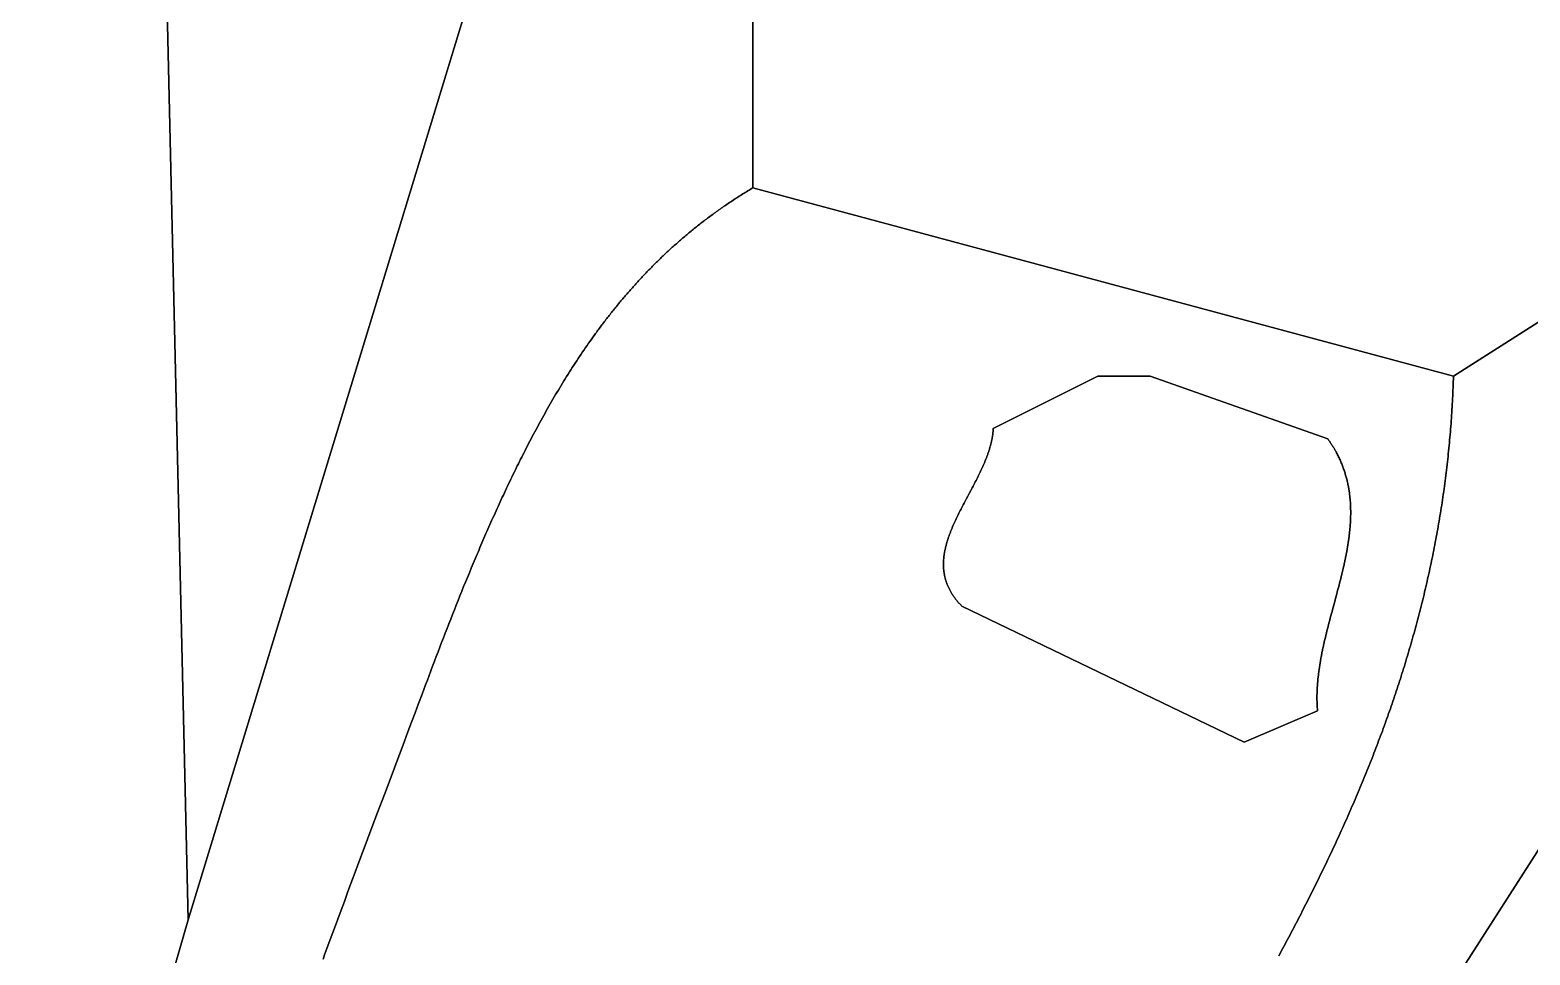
# Model space of a CAD drawing. Header units: millimetres. Extents: x -97041 to 275168, y -12500 to 263793.
# Drawn here: x 82170 to 124307, y 172291 to 198276 of the extents above; entities that cross this region are included whole.
import ezdxf

# ---------------------------------------------------------------- set-up
doc = ezdxf.new("R2010")
doc.units = ezdxf.units.MM
doc.layers.add('CLOSED_AREAS', color=7, linetype='Continuous')
doc.layers.add('REGION_HOLES', color=7, linetype='Continuous')

msp = doc.modelspace()

# ---------------------------------------------------------------- linework, layer by layer
at = {"layer": 'CLOSED_AREAS'}
for points in [[(97186.012, 207941.175), (86610.058, 173275.548), (82790.964, 160055.605)], [(90401.782, 172173.785), (90447.412, 172298.86), (90493.117, 172423.912), (90538.894, 172548.944), (90630.659, 172798.952), (90722.69, 173048.893), (90814.974, 173298.777), (90907.493, 173548.616), (91000.234, 173798.42), (91093.179, 174048.199), (91186.315, 174297.963), (91279.624, 174547.724), (91373.093, 174797.491), (91466.705, 175047.276), (91560.444, 175297.087), (91654.296, 175546.937), (91748.245, 175796.836), (91936.372, 176296.82), (92124.7, 176797.124), (92313.107, 177297.831), (92407.301, 177548.362), (92501.468, 177799.025), (92595.592, 178049.831), (92689.658, 178300.791), (92788.254, 178564.176), (92886.831, 178827.699), (92985.451, 179091.319), (93084.176, 179354.994), (93183.068, 179618.682), (93282.19, 179882.342), (93331.855, 180014.148), (93381.602, 180145.931), (93431.436, 180277.687), (93481.367, 180409.409), (93531.401, 180541.093), (93581.546, 180672.733), (93631.811, 180804.325), (93682.203, 180935.862), (93732.729, 181067.34), (93783.398, 181198.754), (93834.217, 181330.098), (93885.194, 181461.368), (93936.337, 181592.557), (93987.652, 181723.661), (94039.149, 181854.674), (94090.835, 181985.592), (94142.718, 182116.408), (94194.805, 182247.119), (94247.104, 182377.718), (94299.622, 182508.201), (94352.369, 182638.562), (94405.35, 182768.796), (94458.575, 182898.897), (94512.051, 183028.862), (94565.785, 183158.683), (94592.751, 183223.539), (94619.785, 183288.357), (94646.888, 183353.137), (94674.06, 183417.878), (94701.302, 183482.579), (94728.616, 183547.24), (94756.002, 183611.861), (94783.462, 183676.439), (94810.995, 183740.976), (94838.605, 183805.47), (94866.29, 183869.92), (94894.053, 183934.326), (94921.893, 183998.688), (94949.813, 184063.004), (94977.813, 184127.274), (95005.895, 184191.497), (95034.058, 184255.673), (95062.304, 184319.8), (95090.634, 184383.879), (95119.05, 184447.909), (95147.551, 184511.889), (95176.139, 184575.818), (95204.815, 184639.696), (95233.579, 184703.521), (95262.434, 184767.295), (95291.379, 184831.015), (95320.416, 184894.681), (95349.546, 184958.292), (95378.77, 185021.849), (95408.088, 185085.349), (95437.501, 185148.793), (95467.012, 185212.18), (95496.619, 185275.509), (95526.326, 185338.78), (95556.131, 185401.991), (95586.038, 185465.143), (95616.045, 185528.234), (95646.155, 185591.264), (95676.369, 185654.233), (95706.686, 185717.139), (95737.109, 185779.982), (95767.639, 185842.762), (95798.275, 185905.477), (95829.02, 185968.127), (95859.874, 186030.711), (95890.838, 186093.23), (95921.913, 186155.681), (95953.1, 186218.065), (95984.4, 186280.38), (96015.814, 186342.627), (96047.343, 186404.804), (96078.988, 186466.911), (96110.75, 186528.947), (96142.63, 186590.912), (96177.045, 186657.466), (96211.601, 186723.936), (96246.298, 186790.319), (96281.14, 186856.613), (96316.129, 186922.817), (96351.266, 186988.93), (96386.555, 187054.948), (96421.997, 187120.871), (96457.596, 187186.698), (96493.352, 187252.426), (96529.27, 187318.053), (96565.35, 187383.578), (96601.595, 187449), (96638.008, 187514.316), (96674.591, 187579.525), (96711.346, 187644.625), (96748.275, 187709.614), (96785.381, 187774.492), (96822.666, 187839.255), (96860.133, 187903.903), (96897.783, 187968.434), (96935.62, 188032.845), (96973.645, 188097.136), (97011.86, 188161.305), (97050.269, 188225.349), (97088.872, 188289.268), (97127.674, 188353.059), (97166.675, 188416.721), (97205.878, 188480.252), (97245.287, 188543.651), (97284.902, 188606.915), (97324.726, 188670.044), (97364.761, 188733.035), (97405.011, 188795.886), (97445.477, 188858.597), (97486.161, 188921.165), (97527.066, 188983.588), (97568.194, 189045.866), (97609.547, 189107.995), (97651.128, 189169.975), (97692.939, 189231.804), (97734.983, 189293.48), (97777.261, 189355.002), (97819.776, 189416.367), (97862.531, 189477.574), (97905.527, 189538.622), (97948.766, 189599.508), (97992.253, 189660.232), (98035.987, 189720.79), (98057.949, 189751.007), (98079.973, 189781.183), (98102.061, 189811.316), (98124.212, 189841.407), (98146.427, 189871.455), (98168.706, 189901.461), (98191.05, 189931.424), (98213.458, 189961.344), (98235.932, 189991.22), (98258.47, 190021.053), (98281.075, 190050.843), (98303.745, 190080.588), (98326.482, 190110.289), (98349.285, 190139.946), (98372.154, 190169.558), (98395.091, 190199.126), (98418.095, 190228.649), (98441.167, 190258.126), (98464.307, 190287.558), (98487.515, 190316.944), (98510.791, 190346.285), (98534.136, 190375.579), (98557.551, 190404.827), (98581.034, 190434.029), (98604.588, 190463.184), (98628.211, 190492.292), (98651.904, 190521.353), (98675.668, 190550.367), (98699.503, 190579.333), (98723.409, 190608.251), (98747.387, 190637.122), (98771.436, 190665.944), (98795.557, 190694.718), (98819.75, 190723.443), (98844.016, 190752.12), (98868.355, 190780.747), (98892.767, 190809.326), (98917.252, 190837.854), (98941.811, 190866.334), (98966.444, 190894.763), (98991.151, 190923.142), (99015.933, 190951.471), (99040.79, 190979.75), (99065.722, 191007.977), (99090.729, 191036.154), (99115.812, 191064.28), (99140.971, 191092.354), (99166.207, 191120.377), (99191.519, 191148.348), (99216.908, 191176.267), (99242.374, 191204.134), (99267.917, 191231.949), (99293.539, 191259.711), (99319.238, 191287.42), (99345.016, 191315.076), (99370.872, 191342.679), (99396.808, 191370.228), (99422.822, 191397.724), (99448.916, 191425.165), (99475.09, 191452.553), (99501.344, 191479.886), (99527.678, 191507.165), (99554.093, 191534.389), (99580.589, 191561.559), (99607.166, 191588.673), (99633.825, 191615.731), (99660.565, 191642.734), (99687.388, 191669.682), (99714.293, 191696.573), (99741.281, 191723.408), (99768.351, 191750.187), (99795.505, 191776.909), (99822.743, 191803.574), (99850.064, 191830.182), (99877.469, 191856.733), (99904.959, 191883.226), (99932.534, 191909.662), (99960.193, 191936.04), (99987.938, 191962.359), (100015.769, 191988.621), (100043.685, 192014.824), (100071.688, 192040.968), (100099.776, 192067.053), (100127.952, 192093.079), (100156.215, 192119.045), (100184.565, 192144.952), (100213.002, 192170.799), (100241.528, 192196.586), (100270.142, 192222.313), (100298.844, 192247.98), (100327.635, 192273.585), (100356.515, 192299.13), (100385.484, 192324.614), (100414.543, 192350.037), (100443.692, 192375.398), (100472.931, 192400.697), (100502.26, 192425.934), (100531.681, 192451.109), (100561.192, 192476.222), (100590.795, 192501.273), (100620.489, 192526.26), (100650.276, 192551.185), (100680.154, 192576.046), (100710.126, 192600.844), (100740.19, 192625.578), (100770.347, 192650.249), (100800.597, 192674.855), (100830.941, 192699.398), (100861.379, 192723.875), (100891.912, 192748.288), (100922.539, 192772.636), (100953.26, 192796.92), (100984.077, 192821.137), (101014.99, 192845.29), (101045.998, 192869.376), (101077.102, 192893.397), (101108.302, 192917.351), (101139.599, 192941.239), (101170.993, 192965.06), (101202.484, 192988.815), (101234.072, 193012.503), (101265.758, 193036.123), (101297.542, 193059.676), (101329.425, 193083.161), (101361.406, 193106.579), (101393.486, 193129.928), (101425.665, 193153.209), (101457.943, 193176.422), (101490.322, 193199.566), (101522.8, 193222.641), (101555.379, 193245.647), (101588.058, 193268.583), (101620.838, 193291.45), (101653.72, 193314.247), (101686.703, 193336.975), (101719.787, 193359.632), (101752.974, 193382.218), (101786.263, 193404.734), (101819.655, 193427.18), (101853.15, 193449.554), (101886.748, 193471.857), (101920.45, 193494.088), (101954.255, 193516.248), (101988.164, 193538.336), (102022.178, 193560.352), (102056.297, 193582.296), (102090.52, 193604.167), (102124.849, 193625.965), (102159.283, 193647.691), (102193.823, 193669.343), (102228.47, 193690.922), (102263.222, 193712.427), (102298.082, 193733.859), (102333.048, 193755.216), (102368.122, 193776.5), (102403.303, 193797.709), (102438.592, 193818.843), (102473.989, 193839.903), (102473.989, 207647.398)], [(102473.989, 207647.398), (102473.989, 193839.903), (122157.015, 188551.926), (135083.181, 196777.668)], [(82790.964, 160055.605), (86610.058, 173275.548), (86022.505, 198834.103), (66927.033, 203240.751), (58701.291, 196483.891)], [(135083.181, 196777.668), (122157.015, 188551.926), (122154.649, 188472.939), (122152.072, 188394.04), (122149.285, 188315.228), (122146.287, 188236.503), (122143.079, 188157.865), (122139.662, 188079.314), (122136.036, 188000.849), (122132.203, 187922.47), (122128.162, 187844.177), (122123.914, 187765.97), (122119.46, 187687.848), (122114.8, 187609.812), (122109.936, 187531.86), (122104.867, 187453.993), (122099.594, 187376.211), (122094.118, 187298.513), (122088.439, 187220.898), (122082.558, 187143.368), (122076.475, 187065.921), (122070.191, 186988.557), (122063.707, 186911.276), (122057.024, 186834.078), (122050.141, 186756.962), (122043.059, 186679.929), (122035.78, 186602.977), (122028.303, 186526.108), (122020.629, 186449.32), (122012.759, 186372.613), (122004.693, 186295.988), (121996.432, 186219.443), (121987.977, 186142.978), (121979.327, 186066.595), (121970.484, 185990.291), (121961.449, 185914.067), (121952.221, 185837.922), (121942.802, 185761.857), (121933.192, 185685.871), (121923.391, 185609.964), (121913.401, 185534.136), (121903.221, 185458.386), (121892.853, 185382.714), (121882.296, 185307.12), (121871.552, 185231.604), (121860.621, 185156.165), (121849.504, 185080.803), (121838.201, 185005.518), (121826.713, 184930.31), (121815.04, 184855.179), (121803.184, 184780.123), (121791.144, 184705.144), (121778.921, 184630.24), (121766.516, 184555.412), (121753.929, 184480.659), (121741.161, 184405.981), (121728.213, 184331.377), (121715.085, 184256.849), (121701.777, 184182.394), (121688.291, 184108.014), (121674.627, 184033.707), (121660.785, 183959.474), (121646.766, 183885.314), (121632.571, 183811.227), (121618.2, 183737.213), (121603.654, 183663.272), (121588.933, 183589.403), (121574.038, 183515.606), (121558.97, 183441.881), (121543.729, 183368.227), (121528.315, 183294.645), (121512.73, 183221.134), (121496.974, 183147.694), (121481.047, 183074.324), (121464.95, 183001.025), (121448.684, 182927.796), (121432.249, 182854.637), (121415.646, 182781.548), (121398.876, 182708.528), (121381.938, 182635.577), (121364.834, 182562.695), (121347.564, 182489.882), (121330.129, 182417.137), (121312.529, 182344.461), (121294.765, 182271.852), (121276.838, 182199.311), (121258.747, 182126.838), (121240.495, 182054.432), (121222.08, 181982.093), (121203.505, 181909.82), (121184.768, 181837.615), (121165.872, 181765.475), (121146.817, 181693.402), (121127.602, 181621.394), (121108.23, 181549.452), (121088.699, 181477.575), (121069.012, 181405.763), (121049.168, 181334.016), (121029.168, 181262.333), (121009.013, 181190.715), (120988.703, 181119.161), (120968.24, 181047.671), (120947.622, 180976.244), (120926.852, 180904.881), (120905.929, 180833.581), (120884.854, 180762.344), (120863.628, 180691.169), (120842.252, 180620.057), (120820.725, 180549.007), (120799.049, 180478.019), (120777.225, 180407.093), (120755.251, 180336.228), (120733.131, 180265.424), (120710.863, 180194.681), (120688.448, 180123.999), (120665.888, 180053.377), (120643.182, 179982.815), (120620.331, 179912.314), (120597.336, 179841.872), (120574.198, 179771.489), (120550.917, 179701.166), (120527.493, 179630.902), (120503.927, 179560.697), (120480.22, 179490.55), (120456.372, 179420.461), (120432.385, 179350.431), (120408.257, 179280.458), (120383.991, 179210.543), (120359.587, 179140.685), (120335.044, 179070.884), (120310.365, 179001.14), (120285.549, 178931.452), (120260.597, 178861.821), (120235.509, 178792.246), (120210.287, 178722.727), (120184.93, 178653.263), (120159.44, 178583.855), (120133.817, 178514.502), (120108.061, 178445.204), (120082.173, 178375.96), (120056.154, 178306.771), (120030.005, 178237.636), (120003.725, 178168.555), (119977.315, 178099.528), (119950.777, 178030.554), (119924.11, 177961.633), (119897.315, 177892.765), (119870.393, 177823.95), (119843.345, 177755.187), (119816.17, 177686.476), (119788.87, 177617.818), (119761.445, 177549.211), (119733.896, 177480.656), (119706.223, 177412.151), (119678.427, 177343.698), (119650.509, 177275.296), (119622.468, 177206.944), (119594.306, 177138.643), (119566.023, 177070.391), (119537.62, 177002.189), (119509.098, 176934.037), (119480.456, 176865.934), (119451.696, 176797.88), (119422.818, 176729.875), (119393.823, 176661.919), (119364.711, 176594.011), (119335.483, 176526.151), (119306.14, 176458.339), (119276.682, 176390.574), (119247.109, 176322.857), (119217.422, 176255.187), (119187.622, 176187.564), (119157.71, 176119.987), (119127.686, 176052.457), (119097.55, 175984.973), (119067.303, 175917.535), (119036.947, 175850.143), (119006.48, 175782.796), (118975.905, 175715.494), (118945.22, 175648.237), (118914.428, 175581.025), (118883.529, 175513.857), (118852.523, 175446.734), (118821.411, 175379.654), (118790.193, 175312.619), (118758.87, 175245.626), (118727.443, 175178.677), (118695.912, 175111.771), (118664.277, 175044.908), (118632.541, 174978.087), (118600.702, 174911.309), (118568.761, 174844.572), (118536.72, 174777.878), (118504.578, 174711.225), (118472.337, 174644.613), (118439.996, 174578.042), (118407.557, 174511.512), (118375.02, 174445.023), (118342.386, 174378.574), (118309.654, 174312.165), (118276.827, 174245.796), (118243.904, 174179.467), (118210.886, 174113.177), (118177.773, 174046.926), (118144.567, 173980.714), (118111.267, 173914.54), (118077.874, 173848.405), (118044.39, 173782.308), (118010.814, 173716.249), (117977.147, 173650.228), (117943.389, 173584.244), (117909.542, 173518.298), (117875.606, 173452.388), (117841.581, 173386.515), (117807.468, 173320.678), (117773.268, 173254.878), (117738.98, 173189.114), (117704.607, 173123.385), (117670.148, 173057.692), (117635.603, 172992.034), (117600.974, 172926.411), (117566.262, 172860.823), (117531.466, 172795.269), (117496.587, 172729.75), (117461.626, 172664.265), (117426.583, 172598.813), (117391.46, 172533.395), (117356.256, 172468.011), (117320.972, 172402.659), (117285.609, 172337.34), (117250.167, 172272.054)], [(117250.167, 172272.054), (117285.609, 172337.34), (117320.972, 172402.659), (117356.256, 172468.011), (117391.46, 172533.395), (117426.583, 172598.813), (117461.626, 172664.265), (117496.587, 172729.75), (117531.466, 172795.269), (117566.262, 172860.823), (117600.974, 172926.411), (117635.603, 172992.034), (117670.148, 173057.692), (117704.607, 173123.385), (117738.98, 173189.114), (117773.268, 173254.878), (117807.468, 173320.678), (117841.581, 173386.515), (117875.606, 173452.388), (117909.542, 173518.298), (117943.389, 173584.244), (117977.147, 173650.228), (118010.814, 173716.249), (118044.39, 173782.308), (118077.874, 173848.405), (118111.267, 173914.54), (118144.567, 173980.714), (118177.773, 174046.926), (118210.886, 174113.177), (118243.904, 174179.467), (118276.827, 174245.796), (118309.654, 174312.165), (118342.386, 174378.574), (118375.02, 174445.023), (118407.557, 174511.512), (118439.996, 174578.042), (118472.337, 174644.613), (118504.578, 174711.225), (118536.72, 174777.878), (118568.761, 174844.572), (118600.702, 174911.309), (118632.541, 174978.087), (118664.277, 175044.908), (118695.912, 175111.771), (118727.443, 175178.677), (118758.87, 175245.626), (118790.193, 175312.619), (118821.411, 175379.654), (118852.523, 175446.734), (118883.529, 175513.857), (118914.428, 175581.025), (118945.22, 175648.237), (118975.905, 175715.494), (119006.48, 175782.796), (119036.947, 175850.143), (119067.303, 175917.535), (119097.55, 175984.973), (119127.686, 176052.457), (119157.71, 176119.987), (119187.622, 176187.564), (119217.422, 176255.187), (119247.109, 176322.857), (119276.682, 176390.574), (119306.14, 176458.339), (119335.483, 176526.151), (119364.711, 176594.011), (119393.823, 176661.919), (119422.818, 176729.875), (119451.696, 176797.88), (119480.456, 176865.934), (119509.098, 176934.037), (119537.62, 177002.189), (119566.023, 177070.391), (119594.306, 177138.643), (119622.468, 177206.944), (119650.509, 177275.296), (119678.427, 177343.698), (119706.223, 177412.151), (119733.896, 177480.656), (119761.445, 177549.211), (119788.87, 177617.818), (119816.17, 177686.476), (119843.345, 177755.187), (119870.393, 177823.95), (119897.315, 177892.765), (119924.11, 177961.633), (119950.777, 178030.554), (119977.315, 178099.528), (120003.725, 178168.555), (120030.005, 178237.636), (120056.154, 178306.771), (120082.173, 178375.96), (120108.061, 178445.204), (120133.817, 178514.502), (120159.44, 178583.855), (120184.93, 178653.263), (120210.287, 178722.727), (120235.509, 178792.246), (120260.597, 178861.821), (120285.549, 178931.452), (120310.365, 179001.14), (120335.044, 179070.884), (120359.587, 179140.685), (120383.991, 179210.543), (120408.257, 179280.458), (120432.385, 179350.431), (120456.372, 179420.461), (120480.22, 179490.55), (120503.927, 179560.697), (120527.493, 179630.902), (120550.917, 179701.166), (120574.198, 179771.489), (120597.336, 179841.872), (120620.331, 179912.314), (120643.182, 179982.815), (120665.888, 180053.377), (120688.448, 180123.999), (120710.863, 180194.681), (120733.131, 180265.424), (120755.251, 180336.228), (120777.225, 180407.093), (120799.049, 180478.019), (120820.725, 180549.007), (120842.252, 180620.057), (120863.628, 180691.169), (120884.854, 180762.344), (120905.929, 180833.581), (120926.852, 180904.881), (120947.622, 180976.244), (120968.24, 181047.671), (120988.703, 181119.161), (121009.013, 181190.715), (121029.168, 181262.333), (121049.168, 181334.016), (121069.012, 181405.763), (121088.699, 181477.575), (121108.23, 181549.452), (121127.602, 181621.394), (121146.817, 181693.402), (121165.872, 181765.475), (121184.768, 181837.615), (121203.505, 181909.82), (121222.08, 181982.093), (121240.495, 182054.432), (121258.747, 182126.838), (121276.838, 182199.311), (121294.765, 182271.852), (121312.529, 182344.461), (121330.129, 182417.137), (121347.564, 182489.882), (121364.834, 182562.695), (121381.938, 182635.577), (121398.876, 182708.528), (121415.646, 182781.548), (121432.249, 182854.637), (121448.684, 182927.796), (121464.95, 183001.025), (121481.047, 183074.324), (121496.974, 183147.694), (121512.73, 183221.134), (121528.315, 183294.645), (121543.729, 183368.227), (121558.97, 183441.881), (121574.038, 183515.606), (121588.933, 183589.403), (121603.654, 183663.272), (121618.2, 183737.213), (121632.571, 183811.227), (121646.766, 183885.314), (121660.785, 183959.474), (121674.627, 184033.707), (121688.291, 184108.014), (121701.777, 184182.394), (121715.085, 184256.849), (121728.213, 184331.377), (121741.161, 184405.981), (121753.929, 184480.659), (121766.516, 184555.412), (121778.921, 184630.24), (121791.144, 184705.144), (121803.184, 184780.123), (121815.04, 184855.179), (121826.713, 184930.31), (121838.201, 185005.518), (121849.504, 185080.803), (121860.621, 185156.165), (121871.552, 185231.604), (121882.296, 185307.12), (121892.853, 185382.714), (121903.221, 185458.386), (121913.401, 185534.136), (121923.391, 185609.964), (121933.192, 185685.871), (121942.802, 185761.857), (121952.221, 185837.922), (121961.449, 185914.067), (121970.484, 185990.291), (121979.327, 186066.595), (121987.977, 186142.978), (121996.432, 186219.443), (122004.693, 186295.988), (122012.759, 186372.613), (122020.629, 186449.32), (122028.303, 186526.108), (122035.78, 186602.977), (122043.059, 186679.929), (122050.141, 186756.962), (122057.024, 186834.078), (122063.707, 186911.276), (122070.191, 186988.557), (122076.475, 187065.921), (122082.558, 187143.368), (122088.439, 187220.898), (122094.118, 187298.513), (122099.594, 187376.211), (122104.867, 187453.993), (122109.936, 187531.86), (122114.8, 187609.812), (122119.46, 187687.848), (122123.914, 187765.97), (122128.162, 187844.177), (122132.203, 187922.47), (122136.036, 188000.849), (122139.662, 188079.314), (122143.079, 188157.865), (122146.287, 188236.503), (122149.285, 188315.228), (122152.072, 188394.04), (122154.649, 188472.939), (122157.015, 188551.926), (102473.989, 193839.903), (102438.592, 193818.843), (102403.303, 193797.709), (102368.122, 193776.5), (102333.048, 193755.216), (102298.082, 193733.859), (102263.222, 193712.427), (102228.47, 193690.922), (102193.823, 193669.343), (102159.283, 193647.691), (102124.849, 193625.965), (102090.52, 193604.167), (102056.297, 193582.296), (102022.178, 193560.352), (101988.164, 193538.336), (101954.255, 193516.248), (101920.45, 193494.088), (101886.748, 193471.857), (101853.15, 193449.554), (101819.655, 193427.18), (101786.263, 193404.734), (101752.974, 193382.218), (101719.787, 193359.632), (101686.703, 193336.975), (101653.72, 193314.247), (101620.838, 193291.45), (101588.058, 193268.583), (101555.379, 193245.647), (101522.8, 193222.641), (101490.322, 193199.566), (101457.943, 193176.422), (101425.665, 193153.209), (101393.486, 193129.928), (101361.406, 193106.579), (101329.425, 193083.161), (101297.542, 193059.676), (101265.758, 193036.123), (101234.072, 193012.503), (101202.484, 192988.815), (101170.993, 192965.06), (101139.599, 192941.239), (101108.302, 192917.351), (101077.102, 192893.397), (101045.998, 192869.376), (101014.99, 192845.29), (100984.077, 192821.137), (100953.26, 192796.92), (100922.539, 192772.636), (100891.912, 192748.288), (100861.379, 192723.875), (100830.941, 192699.398), (100800.597, 192674.855), (100770.347, 192650.249), (100740.19, 192625.578), (100710.126, 192600.844), (100680.154, 192576.046), (100650.276, 192551.185), (100620.489, 192526.26), (100590.795, 192501.273), (100561.192, 192476.222), (100531.681, 192451.109), (100502.26, 192425.934), (100472.931, 192400.697), (100443.692, 192375.398), (100414.543, 192350.037), (100385.484, 192324.614), (100356.515, 192299.13), (100327.635, 192273.585), (100298.844, 192247.98), (100270.142, 192222.313), (100241.528, 192196.586), (100213.002, 192170.799), (100184.565, 192144.952), (100156.215, 192119.045), (100127.952, 192093.079), (100099.776, 192067.053), (100071.688, 192040.968), (100043.685, 192014.824), (100015.769, 191988.621), (99987.938, 191962.359), (99960.193, 191936.04), (99932.534, 191909.662), (99904.959, 191883.226), (99877.469, 191856.733), (99850.064, 191830.182), (99822.743, 191803.574), (99795.505, 191776.909), (99768.351, 191750.187), (99741.281, 191723.408), (99714.293, 191696.573), (99687.388, 191669.682), (99660.565, 191642.734), (99633.825, 191615.731), (99607.166, 191588.673), (99580.589, 191561.559), (99554.093, 191534.389), (99527.678, 191507.165), (99501.344, 191479.886), (99475.09, 191452.553), (99448.916, 191425.165), (99422.822, 191397.724), (99396.808, 191370.228), (99370.872, 191342.679), (99345.016, 191315.076), (99319.238, 191287.42), (99293.539, 191259.711), (99267.917, 191231.949), (99242.374, 191204.134), (99216.908, 191176.267), (99191.519, 191148.348), (99166.207, 191120.377), (99140.971, 191092.354), (99115.812, 191064.28), (99090.729, 191036.154), (99065.722, 191007.977), (99040.79, 190979.75), (99015.933, 190951.471), (98991.151, 190923.142), (98966.444, 190894.763), (98941.811, 190866.334), (98917.252, 190837.854), (98892.767, 190809.326), (98868.355, 190780.747), (98844.016, 190752.12), (98819.75, 190723.443), (98795.557, 190694.718), (98771.436, 190665.944), (98747.387, 190637.122), (98723.409, 190608.251), (98699.503, 190579.333), (98675.668, 190550.367), (98651.904, 190521.353), (98628.211, 190492.292), (98604.588, 190463.184), (98581.034, 190434.029), (98557.551, 190404.827), (98534.136, 190375.579), (98510.791, 190346.285), (98487.515, 190316.944), (98464.307, 190287.558), (98441.167, 190258.126), (98418.095, 190228.649), (98395.091, 190199.126), (98372.154, 190169.558), (98349.285, 190139.946), (98326.482, 190110.289), (98303.745, 190080.588), (98281.075, 190050.843), (98258.47, 190021.053), (98235.932, 189991.22), (98213.458, 189961.344), (98191.05, 189931.424), (98168.706, 189901.461), (98146.427, 189871.455), (98124.212, 189841.407), (98102.061, 189811.316), (98079.973, 189781.183), (98057.949, 189751.007), (98035.987, 189720.79), (97992.253, 189660.232), (97948.766, 189599.508), (97905.527, 189538.622), (97862.531, 189477.574), (97819.776, 189416.367), (97777.261, 189355.002), (97734.983, 189293.48), (97692.939, 189231.804), (97651.128, 189169.975), (97609.547, 189107.995), (97568.194, 189045.866), (97527.066, 188983.588), (97486.161, 188921.165), (97445.477, 188858.597), (97405.011, 188795.886), (97364.761, 188733.035), (97324.726, 188670.044), (97284.902, 188606.915), (97245.287, 188543.651), (97205.878, 188480.252), (97166.675, 188416.721), (97127.674, 188353.059), (97088.872, 188289.268), (97050.269, 188225.349), (97011.86, 188161.305), (96973.645, 188097.136), (96935.62, 188032.845), (96897.783, 187968.434), (96860.133, 187903.903), (96822.666, 187839.255), (96785.381, 187774.492), (96748.275, 187709.614), (96711.346, 187644.625), (96674.591, 187579.525), (96638.008, 187514.316), (96601.595, 187449), (96565.35, 187383.578), (96529.27, 187318.053), (96493.352, 187252.426), (96457.596, 187186.698), (96421.997, 187120.871), (96386.555, 187054.948), (96351.266, 186988.93), (96316.129, 186922.817), (96281.14, 186856.613), (96246.298, 186790.319), (96211.601, 186723.936), (96177.045, 186657.466), (96142.63, 186590.912), (96110.75, 186528.947), (96078.988, 186466.911), (96047.343, 186404.804), (96015.814, 186342.627), (95984.4, 186280.38), (95953.1, 186218.065), (95921.913, 186155.681), (95890.838, 186093.23), (95859.874, 186030.711), (95829.02, 185968.127), (95798.275, 185905.477), (95767.639, 185842.762), (95737.109, 185779.982), (95706.686, 185717.139), (95676.369, 185654.233), (95646.155, 185591.264), (95616.045, 185528.234), (95586.038, 185465.143), (95556.131, 185401.991), (95526.326, 185338.78), (95496.619, 185275.509), (95467.012, 185212.18), (95437.501, 185148.793), (95408.088, 185085.349), (95378.77, 185021.849), (95349.546, 184958.292), (95320.416, 184894.681), (95291.379, 184831.015), (95262.434, 184767.295), (95233.579, 184703.521), (95204.815, 184639.696), (95176.139, 184575.818), (95147.551, 184511.889), (95119.05, 184447.909), (95090.634, 184383.879), (95062.304, 184319.8), (95034.058, 184255.673), (95005.895, 184191.497), (94977.813, 184127.274), (94949.813, 184063.004), (94921.893, 183998.688), (94894.053, 183934.326), (94866.29, 183869.92), (94838.605, 183805.47), (94810.995, 183740.976), (94783.462, 183676.439), (94756.002, 183611.861), (94728.616, 183547.24), (94701.302, 183482.579), (94674.06, 183417.878), (94646.888, 183353.137), (94619.785, 183288.357), (94592.751, 183223.539), (94565.785, 183158.683), (94512.051, 183028.862), (94458.575, 182898.897), (94405.35, 182768.796), (94352.369, 182638.562), (94299.622, 182508.201), (94247.104, 182377.718), (94194.805, 182247.119), (94142.718, 182116.408), (94090.835, 181985.592), (94039.149, 181854.674), (93987.652, 181723.661), (93936.337, 181592.557), (93885.194, 181461.368), (93834.217, 181330.098), (93783.398, 181198.754), (93732.729, 181067.34), (93682.203, 180935.862), (93631.811, 180804.325), (93581.546, 180672.733), (93531.401, 180541.093), (93481.367, 180409.409), (93431.436, 180277.687), (93381.602, 180145.931), (93331.855, 180014.148), (93282.19, 179882.342), (93183.068, 179618.682), (93084.176, 179354.994), (92985.451, 179091.319), (92886.831, 178827.699), (92788.254, 178564.176), (92689.658, 178300.791), (92595.592, 178049.831), (92501.468, 177799.025), (92407.301, 177548.362), (92313.107, 177297.831), (92124.7, 176797.124), (91936.372, 176296.82), (91748.245, 175796.836), (91654.296, 175546.937), (91560.444, 175297.087), (91466.705, 175047.276), (91373.093, 174797.491), (91279.624, 174547.724), (91186.315, 174297.963), (91093.179, 174048.199), (91000.234, 173798.42), (90907.493, 173548.616), (90814.974, 173298.777), (90722.69, 173048.893), (90630.659, 172798.952), (90538.894, 172548.944), (90493.117, 172423.912), (90447.412, 172298.86), (90401.782, 172173.785)], [(107468.19, 148598.322), (134201.851, 190314.585)], [(134201.851, 190314.585), (107468.19, 148598.322)]]:
    msp.add_lwpolyline(points, dxfattribs=at)
for points in [[(86610.058, 173275.548), (97186.012, 207941.175), (86022.505, 198834.103)], [(109230.849, 187083.043), (109229.817, 187063.571), (109228.582, 187044.086), (109227.144, 187024.59), (109225.507, 187005.083), (109223.672, 186985.564), (109221.643, 186966.034), (109219.419, 186946.493), (109217.006, 186926.941), (109214.403, 186907.378), (109211.614, 186887.804), (109208.64, 186868.22), (109205.484, 186848.626), (109202.148, 186829.021), (109198.635, 186809.406), (109194.945, 186789.781), (109191.083, 186770.146), (109187.049, 186750.502), (109182.846, 186730.847), (109178.476, 186711.184), (109173.941, 186691.511), (109169.244, 186671.829), (109164.387, 186652.138), (109159.371, 186632.438), (109154.2, 186612.729), (109148.875, 186593.011), (109143.398, 186573.285), (109137.772, 186553.551), (109131.998, 186533.808), (109126.08, 186514.057), (109120.019, 186494.299), (109113.817, 186474.532), (109107.477, 186454.758), (109101, 186434.976), (109094.39, 186415.187), (109087.647, 186395.39), (109080.775, 186375.586), (109073.775, 186355.776), (109066.65, 186335.958), (109059.402, 186316.134), (109052.033, 186296.303), (109044.545, 186276.465), (109036.94, 186256.622), (109029.221, 186236.772), (109021.39, 186216.916), (109013.449, 186197.054), (109005.4, 186177.186), (108997.246, 186157.312), (108988.988, 186137.433), (108980.628, 186117.549), (108972.17, 186097.659), (108963.614, 186077.765), (108954.964, 186057.865), (108946.222, 186037.96), (108937.389, 186018.051), (108928.468, 185998.137), (108919.461, 185978.219), (108901.197, 185938.369), (108882.617, 185898.504), (108863.735, 185858.623), (108844.572, 185818.729), (108825.143, 185778.821), (108805.466, 185738.902), (108785.56, 185698.972), (108765.44, 185659.032), (108745.126, 185619.084), (108724.634, 185579.128), (108703.981, 185539.166), (108683.186, 185499.199), (108662.266, 185459.227), (108641.238, 185419.253), (108598.928, 185339.299), (108556.398, 185259.345), (108513.787, 185179.4), (108471.235, 185099.474), (108428.881, 185019.574), (108407.823, 184979.636), (108386.867, 184939.709), (108366.03, 184899.792), (108345.331, 184859.888), (108324.786, 184819.997), (108304.414, 184780.12), (108284.231, 184740.258), (108264.256, 184700.413), (108244.505, 184660.585), (108224.996, 184620.776), (108205.747, 184580.987), (108186.775, 184541.218), (108168.098, 184501.471), (108149.732, 184461.747), (108140.672, 184441.894), (108131.697, 184422.047), (108122.808, 184402.206), (108114.008, 184382.372), (108105.3, 184362.544), (108096.684, 184342.723), (108088.165, 184322.909), (108079.743, 184303.102), (108071.421, 184283.302), (108063.2, 184263.509), (108055.085, 184243.723), (108047.075, 184223.945), (108039.175, 184204.175), (108031.385, 184184.412), (108023.708, 184164.657), (108016.146, 184144.911), (108008.702, 184125.172), (108001.378, 184105.442), (107994.175, 184085.72), (107987.096, 184066.007), (107980.143, 184046.302), (107973.319, 184026.607), (107966.625, 184006.92), (107960.063, 183987.242), (107953.637, 183967.574), (107947.348, 183947.915), (107941.198, 183928.266), (107935.189, 183908.626), (107929.324, 183888.996), (107923.605, 183869.376), (107918.034, 183849.766), (107912.613, 183830.167), (107907.344, 183810.577), (107902.23, 183790.998), (107897.273, 183771.43), (107892.475, 183751.873), (107887.838, 183732.326), (107883.364, 183712.79), (107879.055, 183693.266), (107874.915, 183673.753), (107870.944, 183654.251), (107867.145, 183634.761), (107863.521, 183615.282), (107860.073, 183595.816), (107856.803, 183576.361), (107853.715, 183556.918), (107850.809, 183537.488), (107848.088, 183518.07), (107845.555, 183498.665), (107843.212, 183479.272), (107841.06, 183459.892), (107839.102, 183440.525), (107837.34, 183421.171), (107835.777, 183401.83), (107834.414, 183382.503), (107833.253, 183363.188), (107832.298, 183343.888), (107831.549, 183324.601), (107831.01, 183305.328), (107830.683, 183286.07), (107830.568, 183266.825), (107830.67, 183247.595), (107830.99, 183228.379), (107831.529, 183209.177), (107832.292, 183189.99), (107833.278, 183170.818), (107834.492, 183151.661), (107835.934, 183132.519), (107837.607, 183113.393), (107839.514, 183094.281), (107841.656, 183075.186), (107844.036, 183056.105), (107846.656, 183037.041), (107849.517, 183017.993), (107852.623, 182998.96), (107855.976, 182979.944), (107859.576, 182960.944), (107863.428, 182941.96), (107867.533, 182922.993), (107871.893, 182904.043), (107876.51, 182885.11), (107881.386, 182866.193), (107886.525, 182847.294), (107891.927, 182828.412), (107897.596, 182809.547), (107903.532, 182790.7), (107909.739, 182771.871), (107916.219, 182753.059), (107922.974, 182734.266), (107930.005, 182715.49), (107937.316, 182696.733), (107944.908, 182677.994), (107952.784, 182659.273), (107960.946, 182640.571), (107969.395, 182621.888), (107978.135, 182603.224), (107987.167, 182584.578), (107996.493, 182565.952), (108006.116, 182547.345), (108016.038, 182528.758), (108026.262, 182510.19), (108036.788, 182491.642), (108047.62, 182473.114), (108058.759, 182454.605), (108070.209, 182436.117), (108081.97, 182417.649), (108094.045, 182399.202), (108106.437, 182380.775), (108119.148, 182362.368), (108132.179, 182343.983), (108145.533, 182325.618), (108159.212, 182307.274), (108173.219, 182288.952), (108187.555, 182270.651), (108202.223, 182252.371), (108217.224, 182234.113), (108232.562, 182215.877), (108248.238, 182197.662), (108264.254, 182179.47), (108280.613, 182161.3), (108297.317, 182143.152), (108314.368, 182125.026), (108331.768, 182106.923), (108349.519, 182088.843), (116281.485, 178269.748), (118337.92, 179151.078), (118335.525, 179181.02), (118333.347, 179210.977), (118331.385, 179240.949), (118329.635, 179270.936), (118328.097, 179300.936), (118326.767, 179330.951), (118325.643, 179360.979), (118324.723, 179391.021), (118324.006, 179421.076), (118323.487, 179451.145), (118323.166, 179481.227), (118323.041, 179511.322), (118323.108, 179541.429), (118323.365, 179571.549), (118323.811, 179601.682), (118324.443, 179631.826), (118325.26, 179661.983), (118326.257, 179692.151), (118327.434, 179722.331), (118328.789, 179752.523), (118330.318, 179782.725), (118332.02, 179812.939), (118333.893, 179843.164), (118335.933, 179873.399), (118338.14, 179903.645), (118340.51, 179933.901), (118343.042, 179964.168), (118345.733, 179994.444), (118348.581, 180024.73), (118351.584, 180055.026), (118354.739, 180085.331), (118358.045, 180115.646), (118361.499, 180145.969), (118365.098, 180176.301), (118368.842, 180206.642), (118372.726, 180236.992), (118376.75, 180267.35), (118380.91, 180297.716), (118385.205, 180328.09), (118389.632, 180358.471), (118394.19, 180388.86), (118398.875, 180419.257), (118403.686, 180449.661), (118408.62, 180480.072), (118413.676, 180510.489), (118418.85, 180540.914), (118424.141, 180571.345), (118429.547, 180601.782), (118435.065, 180632.225), (118440.692, 180662.674), (118446.428, 180693.129), (118452.268, 180723.589), (118458.213, 180754.055), (118464.258, 180784.526), (118470.401, 180815.002), (118476.642, 180845.483), (118482.976, 180875.968), (118489.403, 180906.458), (118495.919, 180936.952), (118502.523, 180967.451), (118509.213, 180997.953), (118515.985, 181028.459), (118522.838, 181058.968), (118529.77, 181089.481), (118543.86, 181150.515), (118558.238, 181211.561), (118572.885, 181272.617), (118587.783, 181333.68), (118602.916, 181394.751), (118618.264, 181455.827), (118633.81, 181516.906), (118649.535, 181577.988), (118665.423, 181639.071), (118681.455, 181700.153), (118697.613, 181761.233), (118713.879, 181822.309), (118730.235, 181883.381), (118746.663, 181944.446), (118779.665, 182066.55), (118812.742, 182188.611), (118845.748, 182310.616), (118878.543, 182432.554), (118894.815, 182493.494), (118910.981, 182554.412), (118927.021, 182615.308), (118942.919, 182676.18), (118958.656, 182737.026), (118974.214, 182797.846), (118989.576, 182858.636), (119004.724, 182919.396), (119019.638, 182980.125), (119034.303, 183040.821), (119048.699, 183101.482), (119062.809, 183162.108), (119076.615, 183222.696), (119083.398, 183252.975), (119090.098, 183283.245), (119096.714, 183313.504), (119103.242, 183343.753), (119109.681, 183373.992), (119116.027, 183404.22), (119122.281, 183434.437), (119128.437, 183464.643), (119134.496, 183494.838), (119140.453, 183525.022), (119146.308, 183555.194), (119152.058, 183585.354), (119157.7, 183615.503), (119163.232, 183645.639), (119168.653, 183675.763), (119173.959, 183705.874), (119179.149, 183735.973), (119184.221, 183766.059), (119189.171, 183796.132), (119193.999, 183826.191), (119198.701, 183856.237), (119203.276, 183886.27), (119207.721, 183916.289), (119212.033, 183946.294), (119216.212, 183976.284), (119220.254, 184006.261), (119224.157, 184036.223), (119227.919, 184066.17), (119231.537, 184096.102), (119235.011, 184126.019), (119238.336, 184155.921), (119241.512, 184185.808), (119244.535, 184215.679), (119247.404, 184245.534), (119250.116, 184275.373), (119252.669, 184305.196), (119255.061, 184335.003), (119257.29, 184364.793), (119259.353, 184394.566), (119261.248, 184424.323), (119262.972, 184454.062), (119264.525, 184483.784), (119265.903, 184513.489), (119267.104, 184543.175), (119268.125, 184572.845), (119268.966, 184602.496), (119269.622, 184632.129), (119270.093, 184661.743), (119270.376, 184691.339), (119270.469, 184720.916), (119270.369, 184750.475), (119270.074, 184780.014), (119269.582, 184809.534), (119268.891, 184839.034), (119267.998, 184868.515), (119266.902, 184897.976), (119265.599, 184927.416), (119264.089, 184956.837), (119262.367, 184986.237), (119260.434, 185015.617), (119258.285, 185044.976), (119255.918, 185074.313), (119253.333, 185103.63), (119250.526, 185132.925), (119247.494, 185162.199), (119244.237, 185191.452), (119240.751, 185220.682), (119237.035, 185249.89), (119233.085, 185279.076), (119228.901, 185308.24), (119224.479, 185337.381), (119219.817, 185366.499), (119214.914, 185395.594), (119209.766, 185424.666), (119204.373, 185453.714), (119198.73, 185482.74), (119192.837, 185511.741), (119186.69, 185540.718), (119180.289, 185569.672), (119173.63, 185598.601), (119166.711, 185627.505), (119159.53, 185656.386), (119152.084, 185685.241), (119144.372, 185714.071), (119136.392, 185742.876), (119128.14, 185771.655), (119119.616, 185800.409), (119110.815, 185829.138), (119101.737, 185857.84), (119092.379, 185886.516), (119082.739, 185915.166), (119072.815, 185943.79), (119062.603, 185972.387), (119052.103, 186000.957), (119041.312, 186029.5), (119030.227, 186058.015), (119018.847, 186086.504), (119007.168, 186114.964), (118995.19, 186143.397), (118982.909, 186171.802), (118970.324, 186200.179), (118957.431, 186228.528), (118944.23, 186256.848), (118930.717, 186285.139), (118916.891, 186313.401), (118902.749, 186341.635), (118888.289, 186369.839), (118873.508, 186398.014), (118858.406, 186426.159), (118850.732, 186440.22), (118842.978, 186454.274), (118835.141, 186468.32), (118827.223, 186482.359), (118819.222, 186496.391), (118811.139, 186510.414), (118802.973, 186524.431), (118794.724, 186538.439), (118786.391, 186552.44), (118777.974, 186566.434), (118769.474, 186580.419), (118760.889, 186594.397), (118752.22, 186608.367), (118743.466, 186622.33), (118734.626, 186636.284), (118725.702, 186650.231), (118716.691, 186664.17), (118707.595, 186678.102), (118698.413, 186692.025), (118689.144, 186705.941), (118679.788, 186719.848), (118670.345, 186733.748), (118660.815, 186747.639), (118651.197, 186761.523), (118641.491, 186775.399), (118631.697, 186789.267), (113637.496, 188551.926), (112168.614, 188551.926)]]:
    msp.add_lwpolyline(points, close=True, dxfattribs=at)
at = {"layer": 'REGION_HOLES'}
msp.add_lwpolyline([(112168.614, 188551.926), (113637.496, 188551.926), (118631.697, 186789.267), (118641.491, 186775.399), (118651.197, 186761.523), (118660.815, 186747.639), (118670.345, 186733.748), (118679.788, 186719.848), (118689.144, 186705.941), (118698.413, 186692.025), (118707.595, 186678.102), (118716.691, 186664.17), (118725.702, 186650.231), (118734.626, 186636.284), (118743.466, 186622.33), (118752.22, 186608.367), (118760.889, 186594.397), (118769.474, 186580.419), (118777.974, 186566.434), (118786.391, 186552.44), (118794.724, 186538.439), (118802.973, 186524.431), (118811.139, 186510.414), (118819.222, 186496.391), (118827.223, 186482.359), (118835.141, 186468.32), (118842.978, 186454.274), (118850.732, 186440.22), (118858.406, 186426.159), (118873.508, 186398.014), (118888.289, 186369.839), (118902.749, 186341.635), (118916.891, 186313.401), (118930.717, 186285.139), (118944.23, 186256.848), (118957.431, 186228.528), (118970.324, 186200.179), (118982.909, 186171.802), (118995.19, 186143.397), (119007.168, 186114.964), (119018.847, 186086.504), (119030.227, 186058.015), (119041.312, 186029.5), (119052.103, 186000.957), (119062.603, 185972.387), (119072.815, 185943.79), (119082.739, 185915.166), (119092.379, 185886.516), (119101.737, 185857.84), (119110.815, 185829.138), (119119.616, 185800.409), (119128.14, 185771.655), (119136.392, 185742.876), (119144.372, 185714.071), (119152.084, 185685.241), (119159.53, 185656.386), (119166.711, 185627.505), (119173.63, 185598.601), (119180.289, 185569.672), (119186.69, 185540.718), (119192.837, 185511.741), (119198.73, 185482.74), (119204.373, 185453.714), (119209.766, 185424.666), (119214.914, 185395.594), (119219.817, 185366.499), (119224.479, 185337.381), (119228.901, 185308.24), (119233.085, 185279.076), (119237.035, 185249.89), (119240.751, 185220.682), (119244.237, 185191.452), (119247.494, 185162.199), (119250.526, 185132.925), (119253.333, 185103.63), (119255.918, 185074.313), (119258.285, 185044.976), (119260.434, 185015.617), (119262.367, 184986.237), (119264.089, 184956.837), (119265.599, 184927.416), (119266.902, 184897.976), (119267.998, 184868.515), (119268.891, 184839.034), (119269.582, 184809.534), (119270.074, 184780.014), (119270.369, 184750.475), (119270.469, 184720.916), (119270.376, 184691.339), (119270.093, 184661.743), (119269.622, 184632.129), (119268.966, 184602.496), (119268.125, 184572.845), (119267.104, 184543.175), (119265.903, 184513.489), (119264.525, 184483.784), (119262.972, 184454.062), (119261.248, 184424.323), (119259.353, 184394.566), (119257.29, 184364.793), (119255.061, 184335.003), (119252.669, 184305.196), (119250.116, 184275.373), (119247.404, 184245.534), (119244.535, 184215.679), (119241.512, 184185.808), (119238.336, 184155.921), (119235.011, 184126.019), (119231.537, 184096.102), (119227.919, 184066.17), (119224.157, 184036.223), (119220.254, 184006.261), (119216.212, 183976.284), (119212.033, 183946.294), (119207.721, 183916.289), (119203.276, 183886.27), (119198.701, 183856.237), (119193.999, 183826.191), (119189.171, 183796.132), (119184.221, 183766.059), (119179.149, 183735.973), (119173.959, 183705.874), (119168.653, 183675.763), (119163.232, 183645.639), (119157.7, 183615.503), (119152.058, 183585.354), (119146.308, 183555.194), (119140.453, 183525.022), (119134.496, 183494.838), (119128.437, 183464.643), (119122.281, 183434.437), (119116.027, 183404.22), (119109.681, 183373.992), (119103.242, 183343.753), (119096.714, 183313.504), (119090.098, 183283.245), (119083.398, 183252.975), (119076.615, 183222.696), (119062.809, 183162.108), (119048.699, 183101.482), (119034.303, 183040.821), (119019.638, 182980.125), (119004.724, 182919.396), (118989.576, 182858.636), (118974.214, 182797.846), (118958.656, 182737.026), (118942.919, 182676.18), (118927.021, 182615.308), (118910.981, 182554.412), (118894.815, 182493.494), (118878.543, 182432.554), (118845.748, 182310.616), (118812.742, 182188.611), (118779.665, 182066.55), (118746.663, 181944.446), (118730.235, 181883.381), (118713.879, 181822.309), (118697.613, 181761.233), (118681.455, 181700.153), (118665.423, 181639.071), (118649.535, 181577.988), (118633.81, 181516.906), (118618.264, 181455.827), (118602.916, 181394.751), (118587.783, 181333.68), (118572.885, 181272.617), (118558.238, 181211.561), (118543.86, 181150.515), (118529.77, 181089.481), (118522.838, 181058.968), (118515.985, 181028.459), (118509.213, 180997.953), (118502.523, 180967.451), (118495.919, 180936.952), (118489.403, 180906.458), (118482.976, 180875.968), (118476.642, 180845.483), (118470.401, 180815.002), (118464.258, 180784.526), (118458.213, 180754.055), (118452.268, 180723.589), (118446.428, 180693.129), (118440.692, 180662.674), (118435.065, 180632.225), (118429.547, 180601.782), (118424.141, 180571.345), (118418.85, 180540.914), (118413.676, 180510.489), (118408.62, 180480.072), (118403.686, 180449.661), (118398.875, 180419.257), (118394.19, 180388.86), (118389.632, 180358.471), (118385.205, 180328.09), (118380.91, 180297.716), (118376.75, 180267.35), (118372.726, 180236.992), (118368.842, 180206.642), (118365.098, 180176.301), (118361.499, 180145.969), (118358.045, 180115.646), (118354.739, 180085.331), (118351.584, 180055.026), (118348.581, 180024.73), (118345.733, 179994.444), (118343.042, 179964.168), (118340.51, 179933.901), (118338.14, 179903.645), (118335.933, 179873.399), (118333.893, 179843.164), (118332.02, 179812.939), (118330.318, 179782.725), (118328.789, 179752.523), (118327.434, 179722.331), (118326.257, 179692.151), (118325.26, 179661.983), (118324.443, 179631.826), (118323.811, 179601.682), (118323.365, 179571.549), (118323.108, 179541.429), (118323.041, 179511.322), (118323.166, 179481.227), (118323.487, 179451.145), (118324.006, 179421.076), (118324.723, 179391.021), (118325.643, 179360.979), (118326.767, 179330.951), (118328.097, 179300.936), (118329.635, 179270.936), (118331.385, 179240.949), (118333.347, 179210.977), (118335.525, 179181.02), (118337.92, 179151.078), (116281.485, 178269.748), (108349.519, 182088.843), (108331.768, 182106.923), (108314.368, 182125.026), (108297.317, 182143.152), (108280.613, 182161.3), (108264.254, 182179.47), (108248.238, 182197.662), (108232.562, 182215.877), (108217.224, 182234.113), (108202.223, 182252.371), (108187.555, 182270.651), (108173.219, 182288.952), (108159.212, 182307.274), (108145.533, 182325.618), (108132.179, 182343.983), (108119.148, 182362.368), (108106.437, 182380.775), (108094.045, 182399.202), (108081.97, 182417.649), (108070.209, 182436.117), (108058.759, 182454.605), (108047.62, 182473.114), (108036.788, 182491.642), (108026.262, 182510.19), (108016.038, 182528.758), (108006.116, 182547.345), (107996.493, 182565.952), (107987.167, 182584.578), (107978.135, 182603.224), (107969.395, 182621.888), (107960.946, 182640.571), (107952.784, 182659.273), (107944.908, 182677.994), (107937.316, 182696.733), (107930.005, 182715.49), (107922.974, 182734.266), (107916.219, 182753.059), (107909.739, 182771.871), (107903.532, 182790.7), (107897.596, 182809.547), (107891.927, 182828.412), (107886.525, 182847.294), (107881.386, 182866.193), (107876.51, 182885.11), (107871.893, 182904.043), (107867.533, 182922.993), (107863.428, 182941.96), (107859.576, 182960.944), (107855.976, 182979.944), (107852.623, 182998.96), (107849.517, 183017.993), (107846.656, 183037.041), (107844.036, 183056.105), (107841.656, 183075.186), (107839.514, 183094.281), (107837.607, 183113.393), (107835.934, 183132.519), (107834.492, 183151.661), (107833.278, 183170.818), (107832.292, 183189.99), (107831.529, 183209.177), (107830.99, 183228.379), (107830.67, 183247.595), (107830.568, 183266.825), (107830.683, 183286.07), (107831.01, 183305.328), (107831.549, 183324.601), (107832.298, 183343.888), (107833.253, 183363.188), (107834.414, 183382.503), (107835.777, 183401.83), (107837.34, 183421.171), (107839.102, 183440.525), (107841.06, 183459.892), (107843.212, 183479.272), (107845.555, 183498.665), (107848.088, 183518.07), (107850.809, 183537.488), (107853.715, 183556.918), (107856.803, 183576.361), (107860.073, 183595.816), (107863.521, 183615.282), (107867.145, 183634.761), (107870.944, 183654.251), (107874.915, 183673.753), (107879.055, 183693.266), (107883.364, 183712.79), (107887.838, 183732.326), (107892.475, 183751.873), (107897.273, 183771.43), (107902.23, 183790.998), (107907.344, 183810.577), (107912.613, 183830.167), (107918.034, 183849.766), (107923.605, 183869.376), (107929.324, 183888.996), (107935.189, 183908.626), (107941.198, 183928.266), (107947.348, 183947.915), (107953.637, 183967.574), (107960.063, 183987.242), (107966.625, 184006.92), (107973.319, 184026.607), (107980.143, 184046.302), (107987.096, 184066.007), (107994.175, 184085.72), (108001.378, 184105.442), (108008.702, 184125.172), (108016.146, 184144.911), (108023.708, 184164.657), (108031.385, 184184.412), (108039.175, 184204.175), (108047.075, 184223.945), (108055.085, 184243.723), (108063.2, 184263.509), (108071.421, 184283.302), (108079.743, 184303.102), (108088.165, 184322.909), (108096.684, 184342.723), (108105.3, 184362.544), (108114.008, 184382.372), (108122.808, 184402.206), (108131.697, 184422.047), (108140.672, 184441.894), (108149.732, 184461.747), (108168.098, 184501.471), (108186.775, 184541.218), (108205.747, 184580.987), (108224.996, 184620.776), (108244.505, 184660.585), (108264.256, 184700.413), (108284.231, 184740.258), (108304.414, 184780.12), (108324.786, 184819.997), (108345.331, 184859.888), (108366.03, 184899.792), (108386.867, 184939.709), (108407.823, 184979.636), (108428.881, 185019.574), (108471.235, 185099.474), (108513.787, 185179.4), (108556.398, 185259.345), (108598.928, 185339.299), (108641.238, 185419.253), (108662.266, 185459.227), (108683.186, 185499.199), (108703.981, 185539.166), (108724.634, 185579.128), (108745.126, 185619.084), (108765.44, 185659.032), (108785.56, 185698.972), (108805.466, 185738.902), (108825.143, 185778.821), (108844.572, 185818.729), (108863.735, 185858.623), (108882.617, 185898.504), (108901.197, 185938.369), (108919.461, 185978.219), (108928.468, 185998.137), (108937.389, 186018.051), (108946.222, 186037.96), (108954.964, 186057.865), (108963.614, 186077.765), (108972.17, 186097.659), (108980.628, 186117.549), (108988.988, 186137.433), (108997.246, 186157.312), (109005.4, 186177.186), (109013.449, 186197.054), (109021.39, 186216.916), (109029.221, 186236.772), (109036.94, 186256.622), (109044.545, 186276.465), (109052.033, 186296.303), (109059.402, 186316.134), (109066.65, 186335.958), (109073.775, 186355.776), (109080.775, 186375.586), (109087.647, 186395.39), (109094.39, 186415.187), (109101, 186434.976), (109107.477, 186454.758), (109113.817, 186474.532), (109120.019, 186494.299), (109126.08, 186514.057), (109131.998, 186533.808), (109137.772, 186553.551), (109143.398, 186573.285), (109148.875, 186593.011), (109154.2, 186612.729), (109159.371, 186632.438), (109164.387, 186652.138), (109169.244, 186671.829), (109173.941, 186691.511), (109178.476, 186711.184), (109182.846, 186730.847), (109187.049, 186750.502), (109191.083, 186770.146), (109194.945, 186789.781), (109198.635, 186809.406), (109202.148, 186829.021), (109205.484, 186848.626), (109208.64, 186868.22), (109211.614, 186887.804), (109214.403, 186907.378), (109217.006, 186926.941), (109219.419, 186946.493), (109221.643, 186966.034), (109223.672, 186985.564), (109225.507, 187005.083), (109227.144, 187024.59), (109228.582, 187044.086), (109229.817, 187063.571), (109230.849, 187083.043)], close=True, dxfattribs=at)

doc.saveas('drawing.dxf')
